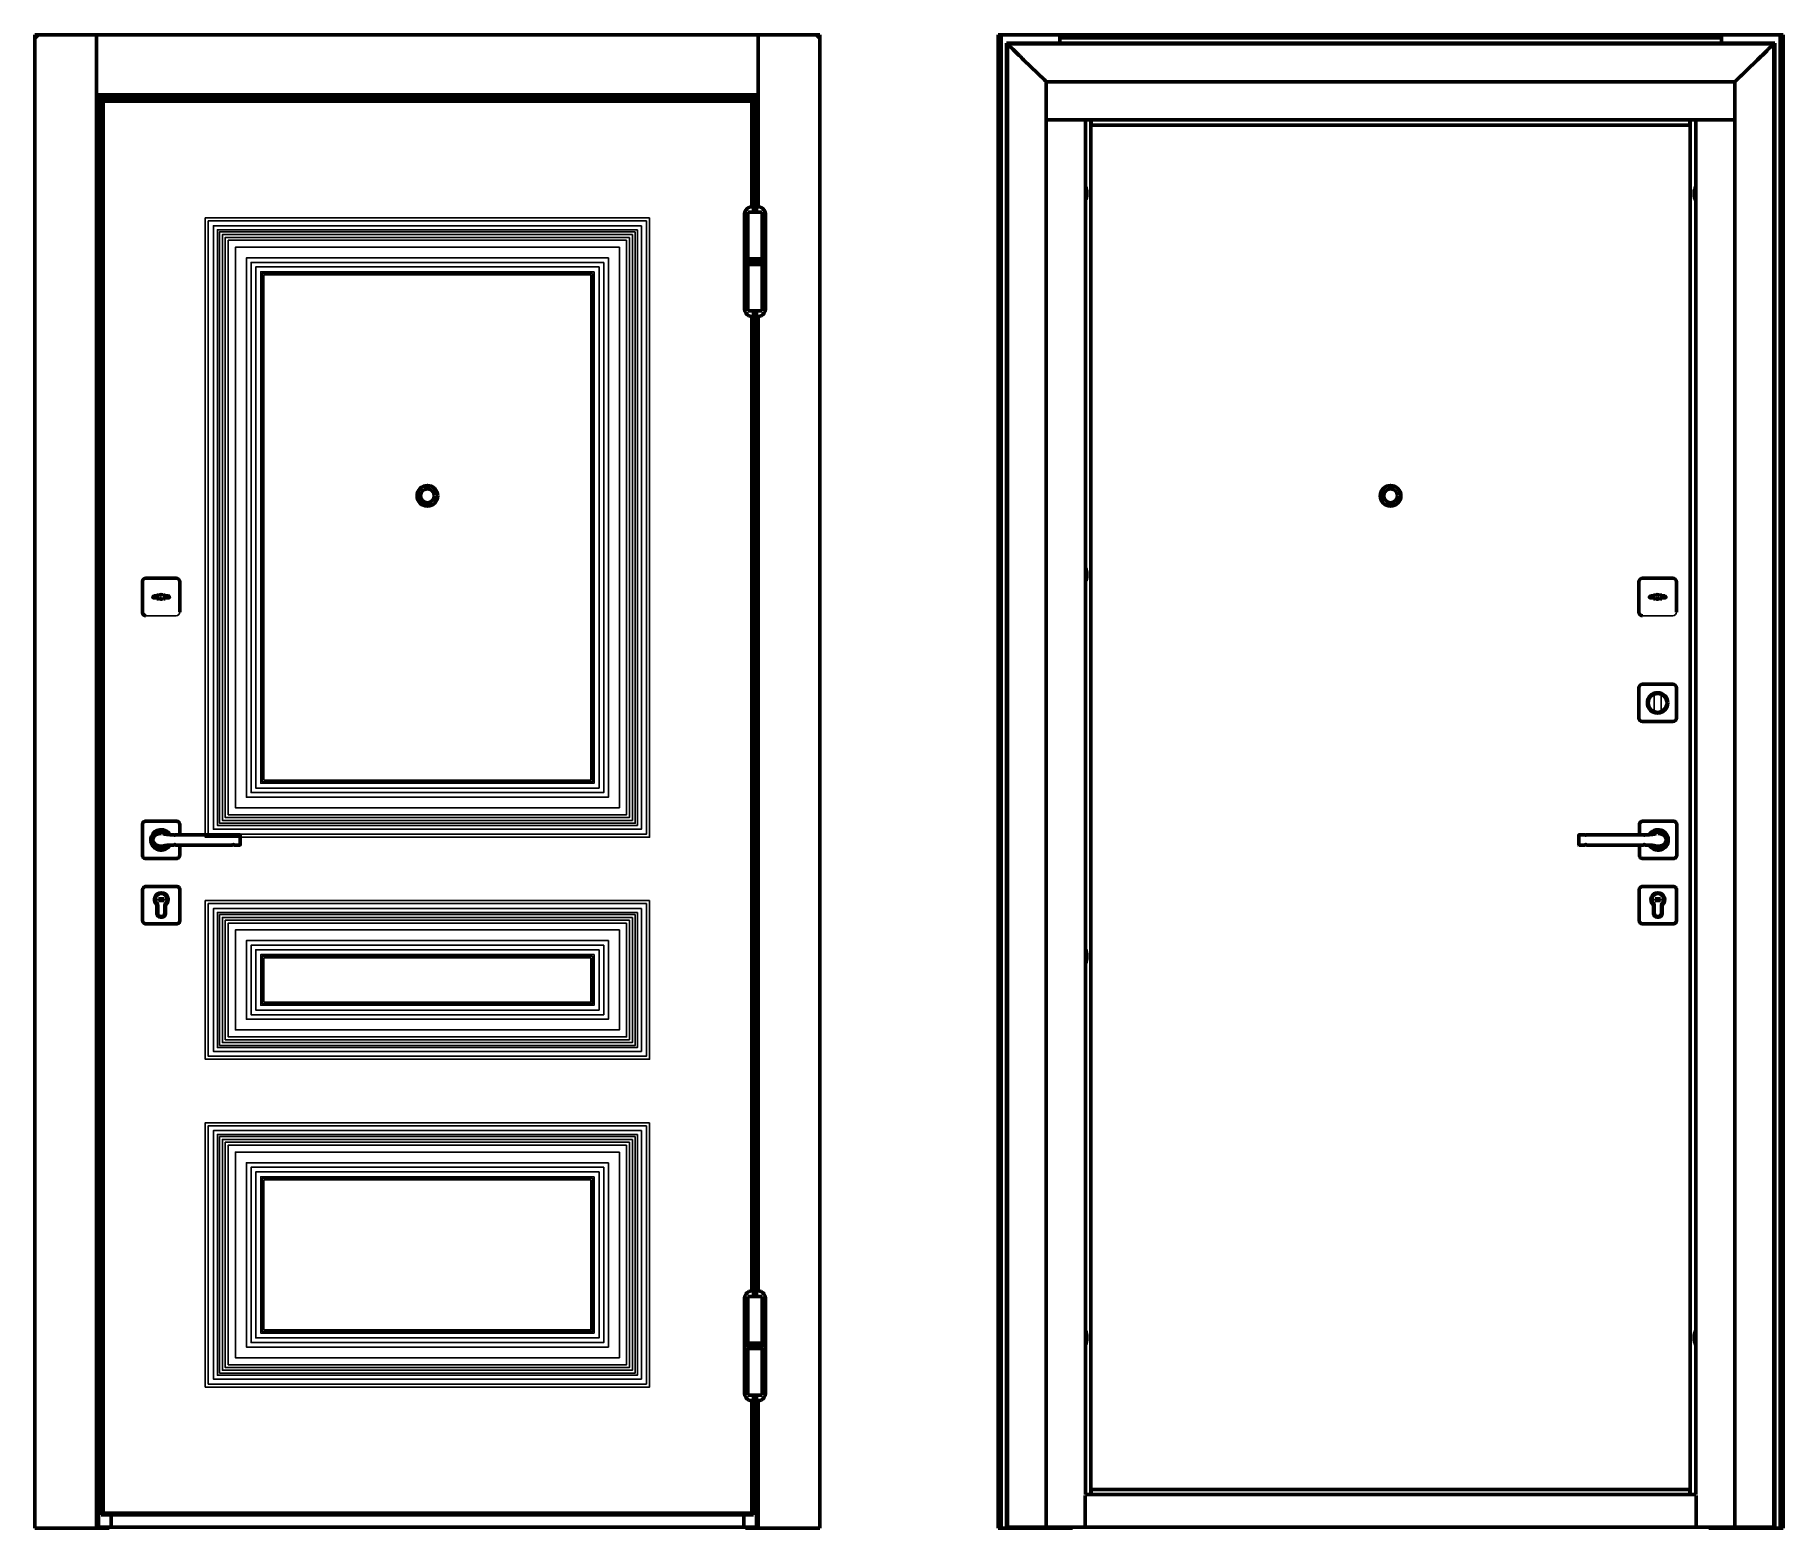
# Model space of a CAD drawing. Header units: millimetres. Extents: x 0 to 2539, y 0 to 2170.
import ezdxf

# ---------------------------------------------------------------- set-up
doc = ezdxf.new("R2010")
doc.units = ezdxf.units.MM
doc.linetypes.add('K5LT_BASIC', pattern=[0])
doc.layers.add('Системный слой', color=7, linetype='Continuous')

# ---------------------------------------------------------------- blocks, each defined once
blk = doc.blocks.new('U5')
at = {"layer": 'Системный слой', "color": 150, "linetype": 'K5LT_BASIC', "lineweight": 60, "true_color": 0x0080ff}
for p, q in [((1426.58, -689.83), (1426.58, -698.69)), ((1436.43, -688.83), (1427.58, -688.83)), ((1437.43, -692.76), (1437.43, -689.83)), ((1435.01, -692.76), (1435.01, -692.76)), ((1435.01, -692.76), (1435.8, -692.76)), ((1436.21, -692.76), (1452.8, -692.76)), ((1453.21, -692.76), (1454.95, -692.76)), ((1455.01, -692.82), (1455.01, -695.7)), ((1427.58, -699.69), (1431.46, -699.69)), ((1431.46, -699.66), (1431.46, -699.69)), ((1431.46, -699.66), (1432.56, -699.66)), ((1431.46, -699.69), (1431.46, -699.69)), ((1431.51, -699.67), (1431.51, -699.66)), ((1432.51, -699.67), (1431.51, -699.67)), ((1432.51, -699.67), (1432.51, -699.66)), ((1432.56, -699.69), (1432.56, -699.66)), ((1432.56, -699.69), (1436.43, -699.69)), ((1432.56, -699.69), (1432.56, -699.69)), ((1435.01, -695.76), (1435.8, -695.76)), ((1436.21, -695.76), (1452.8, -695.76)), ((1437.43, -698.69), (1437.43, -695.76)), ((1453.21, -695.76), (1454.95, -695.76))]:
    blk.add_line(p, q, dxfattribs=at)
for centre, radius, start, end in [((1432.01, -694.26), 2.97, 30.5345, 329.4655), ((1432.01, -694.26), 2.95, 30.7858, 329.2142), ((1435.8, -692.82), 0.06, 16.6015, 90), ((1436.01, -692.76), 0.15, 196.6015, 343.3985), ((1436.01, -695.76), 0.15, 16.6015, 163.3985), ((1436.21, -692.82), 0.06, 90, 163.3985), ((1452.8, -692.82), 0.06, 16.6015, 90), ((1453.01, -692.76), 0.15, 196.6015, 343.3985), ((1453.01, -695.76), 0.15, 16.6015, 163.3985), ((1453.21, -692.82), 0.06, 90, 163.3985), ((1454.95, -692.82), 0.06, 0, 90), ((1435.8, -695.7), 0.06, 270, 343.3984), ((1436.21, -695.7), 0.06, 196.6016, 270), ((1452.8, -695.7), 0.06, 270, 343.3984), ((1453.21, -695.7), 0.06, 196.6016, 270), ((1454.95, -695.7), 0.06, 270, 0)]:
    blk.add_arc(centre, radius, start, end, dxfattribs=at)
for ratio, start_param, end_param in [(0.916667, 4.712389, 8.624715), (0.770833, 4.712389, 8.110711), (0.770833, 4.712389, 8.110711), (0.916667, 3.941656, 4.712389)]:
    blk.add_ellipse((1432.01, -694.26), major_axis=(-2.4, 0), ratio=ratio, start_param=start_param, end_param=end_param, dxfattribs=at)
for points, knots in [([(1426.58, -689.83), (1426.58, -689.79), (1426.58, -689.74), (1426.59, -689.66), (1426.6, -689.62), (1426.62, -689.54), (1426.63, -689.5), (1426.66, -689.42), (1426.68, -689.39), (1426.72, -689.31), (1426.74, -689.28), (1426.79, -689.21), (1426.82, -689.18), (1426.87, -689.12), (1426.9, -689.09), (1426.97, -689.03), (1427, -689.01), (1427.07, -688.96), (1427.11, -688.94), (1427.18, -688.91), (1427.22, -688.89), (1427.3, -688.87), (1427.34, -688.86), (1427.42, -688.84), (1427.46, -688.83), (1427.53, -688.83), (1427.55, -688.83), (1427.58, -688.83)], [0, 0, 0, 0, 5.792638, 5.792638, 11.619184, 11.619184, 17.446547, 17.446547, 23.222375, 23.222375, 29.003924, 29.003924, 34.833107, 34.833107, 40.631634, 40.631634, 46.436736, 46.436736, 52.265293, 52.265293, 58.041451, 58.041451, 63.812714, 63.812714, 69.643921, 69.643921, 73, 73, 73, 73]), ([(1436.43, -688.83), (1436.48, -688.83), (1436.52, -688.83), (1436.6, -688.84), (1436.64, -688.85), (1436.72, -688.87), (1436.76, -688.88), (1436.84, -688.91), (1436.88, -688.93), (1436.95, -688.97), (1436.98, -688.99), (1437.05, -689.04), (1437.08, -689.07), (1437.15, -689.12), (1437.17, -689.15), (1437.23, -689.22), (1437.25, -689.25), (1437.3, -689.32), (1437.32, -689.36), (1437.35, -689.43), (1437.37, -689.47), (1437.4, -689.55), (1437.41, -689.59), (1437.42, -689.67), (1437.43, -689.71), (1437.43, -689.78), (1437.43, -689.8), (1437.43, -689.83)], [0, 0, 0, 0, 5.792638, 5.792638, 11.619184, 11.619184, 17.446547, 17.446547, 23.222375, 23.222375, 29.003924, 29.003924, 34.833107, 34.833107, 40.631634, 40.631634, 46.436736, 46.436736, 52.265293, 52.265293, 58.041451, 58.041451, 63.812714, 63.812714, 69.643921, 69.643921, 73, 73, 73, 73]), ([(1435.01, -692.76), (1435.01, -692.76), (1435, -692.76), (1435, -692.76), (1435, -692.76), (1435, -692.76), (1435, -692.76), (1435, -692.76), (1435, -692.76), (1435, -692.76), (1434.99, -692.76), (1434.99, -692.76), (1434.98, -692.76), (1434.97, -692.76), (1434.96, -692.76), (1434.93, -692.76), (1434.91, -692.76), (1434.85, -692.76), (1434.81, -692.75), (1434.71, -692.75), (1434.65, -692.75), (1434.58, -692.75), (1434.57, -692.75), (1434.56, -692.75), (1434.55, -692.75), (1434.49, -692.74), (1434.43, -692.74), (1434.31, -692.74), (1434.24, -692.73), (1434.13, -692.72), (1434.08, -692.72), (1433.95, -692.71), (1433.86, -692.7), (1433.7, -692.68), (1433.63, -692.67), (1433.49, -692.65), (1433.43, -692.64), (1433.31, -692.63), (1433.25, -692.62), (1433.16, -692.6), (1433.12, -692.59), (1433.05, -692.58), (1433.03, -692.57), (1432.98, -692.56), (1432.97, -692.56), (1432.94, -692.55), (1432.93, -692.55), (1432.92, -692.54), (1432.92, -692.54), (1432.9, -692.54), (1432.9, -692.54), (1432.9, -692.54), (1432.9, -692.54), (1432.89, -692.54), (1432.89, -692.54), (1432.88, -692.53), (1432.88, -692.53), (1432.87, -692.53), (1432.87, -692.53), (1432.86, -692.53), (1432.85, -692.52), (1432.84, -692.52), (1432.83, -692.52), (1432.82, -692.51), (1432.8, -692.51), (1432.78, -692.51), (1432.76, -692.5), (1432.73, -692.49), (1432.71, -692.49), (1432.68, -692.48), (1432.66, -692.48), (1432.63, -692.47), (1432.63, -692.47), (1432.61, -692.47)], [0, 0, 0, 0, 0.00149, 0.00149, 0.00447, 0.00447, 0.010435, 0.010435, 0.022377, 0.022377, 0.046319, 0.046319, 0.094425, 0.094425, 0.191506, 0.191506, 0.388877, 0.388877, 0.79414, 0.79414, 1.390867, 1.390867, 1.493737, 1.493737, 1.576249, 1.576249, 2.126237, 2.126237, 2.894719, 2.894719, 3.414314, 3.414314, 4.465033, 4.465033, 5.515752, 5.515752, 6.566471, 6.566471, 7.644887, 7.644887, 8.677531, 8.677531, 9.672024, 9.672024, 10.584574, 10.584574, 11.415412, 11.415412, 12.24625, 12.24625, 12.420183, 12.420183, 12.54602, 12.54602, 12.671858, 12.671858, 12.797695, 12.797695, 12.923532, 12.923532, 13.04937, 13.04937, 13.175207, 13.175207, 13.301045, 13.301045, 13.53574, 13.53574, 13.770435, 13.770435, 14.00513, 14.00513, 14.193868, 14.193868, 14.193868, 14.193868]), ([(1427.58, -699.69), (1427.58, -699.69), (1427.58, -699.69), (1427.54, -699.68), (1427.49, -699.68), (1427.41, -699.67), (1427.37, -699.66), (1427.29, -699.64), (1427.25, -699.63), (1427.17, -699.6), (1427.13, -699.58), (1427.06, -699.54), (1427.03, -699.52), (1426.96, -699.47), (1426.93, -699.45), (1426.87, -699.39), (1426.84, -699.36), (1426.78, -699.29), (1426.76, -699.26), (1426.71, -699.19), (1426.69, -699.15), (1426.66, -699.08), (1426.64, -699.04), (1426.62, -698.96), (1426.6, -698.92), (1426.59, -698.84), (1426.58, -698.8), (1426.58, -698.73), (1426.58, -698.71), (1426.58, -698.69)], [0, 0, 0, 0, 0.000117, 0.000117, 5.792638, 5.792638, 11.619184, 11.619184, 17.446547, 17.446547, 23.222375, 23.222375, 29.003924, 29.003924, 34.833107, 34.833107, 40.631634, 40.631634, 46.436736, 46.436736, 52.265293, 52.265293, 58.041451, 58.041451, 63.812714, 63.812714, 69.643921, 69.643921, 73, 73, 73, 73]), ([(1435.01, -695.76), (1435.01, -695.76), (1435, -695.76), (1435, -695.76), (1435, -695.76), (1435, -695.76), (1435, -695.76), (1435, -695.76), (1435, -695.76), (1434.99, -695.76), (1434.99, -695.76), (1434.98, -695.76), (1434.97, -695.76), (1434.95, -695.76), (1434.94, -695.76), (1434.9, -695.76), (1434.87, -695.76), (1434.8, -695.76), (1434.74, -695.76), (1434.65, -695.76), (1434.61, -695.76), (1434.56, -695.77), (1434.55, -695.77), (1434.53, -695.77), (1434.53, -695.77), (1434.45, -695.77), (1434.38, -695.77), (1434.29, -695.78), (1434.29, -695.78), (1434.26, -695.78), (1434.25, -695.78), (1434.21, -695.79), (1434.18, -695.79), (1434.11, -695.79), (1434.08, -695.79), (1433.95, -695.81), (1433.86, -695.81), (1433.7, -695.83), (1433.63, -695.84), (1433.49, -695.86), (1433.43, -695.87), (1433.31, -695.89), (1433.25, -695.9), (1433.16, -695.91), (1433.12, -695.92), (1433.05, -695.94), (1433.03, -695.94), (1432.98, -695.95), (1432.97, -695.96), (1432.94, -695.96), (1432.93, -695.96), (1432.92, -695.97), (1432.92, -695.97), (1432.9, -695.97), (1432.9, -695.97), (1432.9, -695.97), (1432.9, -695.97), (1432.89, -695.98), (1432.89, -695.98), (1432.88, -695.98), (1432.88, -695.98), (1432.87, -695.98), (1432.87, -695.98), (1432.86, -695.99), (1432.85, -695.99), (1432.84, -695.99), (1432.83, -696), (1432.82, -696), (1432.8, -696), (1432.78, -696.01), (1432.76, -696.01), (1432.73, -696.02), (1432.71, -696.03), (1432.68, -696.03), (1432.66, -696.04), (1432.63, -696.04), (1432.63, -696.04), (1432.61, -696.05)], [0, 0, 0, 0, 0.004175, 0.004175, 0.00835, 0.00835, 0.0167, 0.0167, 0.0334, 0.0334, 0.0668, 0.0668, 0.133601, 0.133601, 0.267201, 0.267201, 0.534403, 0.534403, 1.045911, 1.045911, 1.494946, 1.494946, 1.577459, 1.577459, 1.642638, 1.642638, 2.41112, 2.41112, 2.516394, 2.516394, 2.670003, 2.670003, 2.977221, 2.977221, 3.415523, 3.415523, 4.466242, 4.466242, 5.516961, 5.516961, 6.56768, 6.56768, 7.646097, 7.646097, 8.678741, 8.678741, 9.673234, 9.673234, 10.585783, 10.585783, 11.416621, 11.416621, 12.247459, 12.247459, 12.421392, 12.421392, 12.547229, 12.547229, 12.673067, 12.673067, 12.798904, 12.798904, 12.924742, 12.924742, 13.050579, 13.050579, 13.176417, 13.176417, 13.302254, 13.302254, 13.536949, 13.536949, 13.771644, 13.771644, 14.00634, 14.00634, 14.195077, 14.195077, 14.195077, 14.195077]), ([(1437.43, -698.69), (1437.43, -698.73), (1437.43, -698.77), (1437.42, -698.85), (1437.41, -698.89), (1437.39, -698.97), (1437.38, -699.01), (1437.35, -699.09), (1437.33, -699.13), (1437.29, -699.2), (1437.27, -699.24), (1437.22, -699.3), (1437.19, -699.34), (1437.14, -699.4), (1437.11, -699.43), (1437.04, -699.48), (1437.01, -699.5), (1436.94, -699.55), (1436.9, -699.57), (1436.83, -699.61), (1436.79, -699.62), (1436.71, -699.65), (1436.67, -699.66), (1436.59, -699.67), (1436.55, -699.68), (1436.48, -699.68), (1436.46, -699.69), (1436.43, -699.69)], [0, 0, 0, 0, 5.792638, 5.792638, 11.619184, 11.619184, 17.446547, 17.446547, 23.222375, 23.222375, 29.003924, 29.003924, 34.833107, 34.833107, 40.631634, 40.631634, 46.436736, 46.436736, 52.265293, 52.265293, 58.041451, 58.041451, 63.812714, 63.812714, 69.643921, 69.643921, 73, 73, 73, 73])]:
    blk.add_open_spline(points, degree=3, knots=knots, dxfattribs=at)
blk = doc.blocks.new('U7')
at = {"layer": 'Системный слой', "color": 150, "linetype": 'K5LT_BASIC', "lineweight": 60, "true_color": 0x0080ff}
for p, q in [((1432.87, -711.38), (1431.27, -711.38)), ((1431.27, -711.38), (1431.27, -711.88)), ((1431.27, -711.88), (1432.87, -711.88)), ((1432.87, -711.88), (1432.87, -711.38))]:
    blk.add_line(p, q, dxfattribs=at)
blk = doc.blocks.new('U6')
at = {"layer": 'Системный слой', "color": 150, "linetype": 'K5LT_BASIC', "lineweight": 60, "true_color": 0x0080ff}
for p, q in [((1426.64, -708.8), (1426.64, -717.66)), ((1436.49, -707.8), (1427.64, -707.8)), ((1437.49, -717.66), (1437.49, -708.8)), ((1430.82, -713.13), (1430.82, -715.7)), ((1430.82, -715.7), (1430.82, -715.73)), ((1431.04, -713.12), (1431.04, -715.68)), ((1433.1, -715.68), (1433.1, -713.12)), ((1433.32, -715.7), (1433.32, -713.13)), ((1433.32, -715.73), (1433.32, -715.7)), ((1427.64, -718.66), (1431.52, -718.66)), ((1431.52, -718.63), (1431.52, -718.66)), ((1431.52, -718.63), (1432.62, -718.63)), ((1431.52, -718.66), (1431.52, -718.66)), ((1431.57, -718.64), (1431.57, -718.63)), ((1432.57, -718.64), (1431.57, -718.64)), ((1431.82, -716.7), (1432.32, -716.7)), ((1431.82, -716.73), (1432.32, -716.73)), ((1431.84, -716.48), (1432.3, -716.48)), ((1432.57, -718.64), (1432.57, -718.63)), ((1432.62, -718.66), (1432.62, -718.63)), ((1432.62, -718.66), (1436.49, -718.66)), ((1432.62, -718.66), (1432.62, -718.66))]:
    blk.add_line(p, q, dxfattribs=at)
for centre, radius, start, end in [((1432.07, -711.63), 2, 311.2306, 228.7694), ((1432.07, -711.62), 1.96, 309.6246, 230.3754), ((1432.07, -711.62), 1.74, 309.3469, 230.6531), ((1430.62, -713.29), 0.2, 0, 48.7694), ((1431.82, -715.7), 1, 180, 270), ((1431.82, -715.73), 1, 180, 270), ((1430.84, -713.12), 0.2, 359.9998, 50.6531), ((1431.84, -715.68), 0.8, 179.9998, 270), ((1432.3, -715.68), 0.8, 270, 0.0002), ((1432.32, -715.7), 1, 270, 0), ((1432.32, -715.73), 1, 270, 0), ((1433.3, -713.12), 0.2, 129.3469, 180.0002), ((1433.52, -713.29), 0.2, 131.2306, 180)]:
    blk.add_arc(centre, radius, start, end, dxfattribs=at)
for points in [[(1426.64, -708.8), (1426.64, -708.76), (1426.64, -708.72), (1426.65, -708.64), (1426.66, -708.6), (1426.68, -708.51), (1426.69, -708.47), (1426.72, -708.4), (1426.74, -708.36), (1426.78, -708.29), (1426.8, -708.25), (1426.85, -708.18), (1426.88, -708.15), (1426.93, -708.09), (1426.96, -708.06), (1427.03, -708.01), (1427.06, -707.98), (1427.13, -707.94), (1427.17, -707.92), (1427.24, -707.88), (1427.28, -707.87), (1427.36, -707.84), (1427.4, -707.83), (1427.48, -707.81), (1427.52, -707.81), (1427.59, -707.8), (1427.61, -707.8), (1427.64, -707.8)], [(1436.49, -707.8), (1436.54, -707.8), (1436.58, -707.81), (1436.66, -707.82), (1436.7, -707.82), (1436.78, -707.84), (1436.82, -707.86), (1436.9, -707.89), (1436.94, -707.9), (1437.01, -707.94), (1437.05, -707.97), (1437.11, -708.02), (1437.15, -708.04), (1437.21, -708.1), (1437.23, -708.13), (1437.29, -708.19), (1437.31, -708.23), (1437.36, -708.3), (1437.38, -708.33), (1437.41, -708.41), (1437.43, -708.45), (1437.46, -708.53), (1437.47, -708.57), (1437.48, -708.65), (1437.49, -708.69), (1437.49, -708.75), (1437.49, -708.78), (1437.49, -708.8)], [(1427.64, -718.66), (1427.6, -718.66), (1427.55, -718.66), (1427.47, -718.65), (1427.43, -718.64), (1427.35, -718.62), (1427.31, -718.61), (1427.23, -718.57), (1427.19, -718.56), (1427.12, -718.52), (1427.09, -718.5), (1427.02, -718.45), (1426.99, -718.42), (1426.93, -718.36), (1426.9, -718.33), (1426.84, -718.27), (1426.82, -718.24), (1426.77, -718.17), (1426.75, -718.13), (1426.72, -718.05), (1426.7, -718.02), (1426.68, -717.94), (1426.66, -717.9), (1426.65, -717.81), (1426.64, -717.77), (1426.64, -717.71), (1426.64, -717.68), (1426.64, -717.66)], [(1437.49, -717.66), (1437.49, -717.7), (1437.49, -717.74), (1437.48, -717.83), (1437.47, -717.87), (1437.45, -717.95), (1437.44, -717.99), (1437.41, -718.06), (1437.39, -718.1), (1437.35, -718.18), (1437.33, -718.21), (1437.28, -718.28), (1437.25, -718.31), (1437.2, -718.37), (1437.17, -718.4), (1437.1, -718.45), (1437.07, -718.48), (1437, -718.52), (1436.96, -718.54), (1436.89, -718.58), (1436.85, -718.6), (1436.77, -718.62), (1436.73, -718.63), (1436.65, -718.65), (1436.61, -718.65), (1436.54, -718.66), (1436.52, -718.66), (1436.49, -718.66)]]:
    blk.add_open_spline(points, degree=3, knots=[0, 0, 0, 0, 5.792638, 5.792638, 11.619184, 11.619184, 17.446547, 17.446547, 23.222375, 23.222375, 29.003924, 29.003924, 34.833107, 34.833107, 40.631634, 40.631634, 46.436736, 46.436736, 52.265293, 52.265293, 58.041451, 58.041451, 63.812714, 63.812714, 69.643921, 69.643921, 73, 73, 73, 73], dxfattribs=at)
at = {"layer": 'Системный слой'}
blk.add_blockref('U7', (0, 0), dxfattribs=at)

msp = doc.modelspace()

# ---------------------------------------------------------------- linework, layer by layer
at = {"color": 150, "true_color": 0x0080ff}
for p, q in [((161, 1325.8), (205.3, 1325.8)), ((2334.7, 1325.8), (2379, 1325.8))]:
    msp.add_line(p, q, dxfattribs=at)
at = {"color": 5}
for p, q in [((2351.8, 1210.9), (2351.8, 1187.1)), ((2361.8, 1210.9), (2361.8, 1187.1))]:
    msp.add_line(p, q, dxfattribs=at)
at = {"color": 150, "lineweight": 60, "true_color": 0x0080ff}
for centre in [(161, 1330.8), (2334.7, 1330.8)]:
    msp.add_arc(centre, 5, 180, 270, dxfattribs=at)
at = {"color": 150, "true_color": 0x0080ff}
for centre in [(205.3, 1330.8), (2379, 1330.8)]:
    msp.add_arc(centre, 5, 270, 0, dxfattribs=at)
at = {"layer": 'A-29', "color": 251, "true_color": 0x636466}
for points in [[(892.6, 1903.8), (247.4, 1903.8), (247.4, 1003.9), (892.6, 1003.9)], [(848.8, 1861.2), (291.2, 1861.2), (291.2, 1046.6), (848.8, 1046.6)], [(832.9, 1845.7), (307.1, 1845.7), (307.1, 1062), (832.9, 1062)], [(819.3, 1832.5), (320.7, 1832.5), (320.7, 1075.3), (819.3, 1075.3)], [(812.1, 1825.5), (327.9, 1825.5), (327.9, 1082.3), (812.1, 1082.3)], [(807.5, 1820.9), (332.5, 1820.9), (332.5, 1086.8), (807.5, 1086.8)], [(892.6, 911.7), (247.4, 911.7), (247.4, 681.2), (892.6, 681.2)], [(848.8, 869.1), (291.2, 869.1), (291.2, 723.9), (848.8, 723.9)], [(832.9, 853.6), (307.1, 853.6), (307.1, 739.4), (832.9, 739.4)], [(819.3, 840.3), (320.7, 840.3), (320.7, 752.6), (819.3, 752.6)], [(812.1, 833.3), (327.9, 833.3), (327.9, 759.6), (812.1, 759.6)], [(807.5, 828.8), (332.5, 828.8), (332.5, 764.1), (807.5, 764.1)], [(892.6, 589), (247.4, 589), (247.4, 204.9), (892.6, 204.9)], [(848.8, 546.4), (291.2, 546.4), (291.2, 247.5), (848.8, 247.5)], [(832.9, 530.9), (307.1, 530.9), (307.1, 263), (832.9, 263)], [(819.3, 517.6), (320.7, 517.6), (320.7, 276.3), (819.3, 276.3)], [(812.1, 510.6), (327.9, 510.6), (327.9, 283.3), (812.1, 283.3)], [(807.5, 506.1), (332.5, 506.1), (332.5, 287.8), (807.5, 287.8)]]:
    msp.add_lwpolyline(points, close=True, dxfattribs=at)
at = {"layer": 'A-29', "color": 12, "true_color": 0xcc0000}
for points in [[(888.2, 1899.5), (251.8, 1899.5), (251.8, 1008.2), (888.2, 1008.2)], [(880.8, 1892.3), (259.2, 1892.3), (259.2, 1015.4), (880.8, 1015.4)], [(875, 1886.7), (265, 1886.7), (265, 1021), (875, 1021)], [(826.1, 1839.1), (313.9, 1839.1), (313.9, 1068.7), (826.1, 1068.7)], [(888.2, 907.4), (251.8, 907.4), (251.8, 685.5), (888.2, 685.5)], [(880.8, 900.2), (259.2, 900.2), (259.2, 692.7), (880.8, 692.7)], [(875, 894.6), (265, 894.6), (265, 698.3), (875, 698.3)], [(826.1, 847), (313.9, 847), (313.9, 746), (826.1, 746)], [(888.2, 584.7), (251.8, 584.7), (251.8, 209.2), (888.2, 209.2)], [(880.8, 577.5), (259.2, 577.5), (259.2, 216.4), (880.8, 216.4)], [(875, 571.9), (265, 571.9), (265, 222), (875, 222)], [(826.1, 524.3), (313.9, 524.3), (313.9, 269.6), (826.1, 269.6)]]:
    msp.add_lwpolyline(points, close=True, dxfattribs=at)
at = {"layer": 'A-29', "color": 4}
for points in [[(871.9, 1883.6), (268.1, 1883.6), (268.1, 1024.1), (871.9, 1024.1)], [(867.7, 1879.5), (272.3, 1879.5), (272.3, 1028.2), (867.7, 1028.2)], [(863.5, 1875.4), (276.5, 1875.4), (276.5, 1032.3), (863.5, 1032.3)], [(859.3, 1871.3), (280.7, 1871.3), (280.7, 1036.4), (859.3, 1036.4)], [(871.9, 891.5), (268.1, 891.5), (268.1, 701.4), (871.9, 701.4)], [(867.7, 887.4), (272.3, 887.4), (272.3, 705.5), (867.7, 705.5)], [(863.5, 883.3), (276.5, 883.3), (276.5, 709.6), (863.5, 709.6)], [(859.3, 879.2), (280.7, 879.2), (280.7, 713.7), (859.3, 713.7)], [(871.9, 568.8), (268.1, 568.8), (268.1, 225.1), (871.9, 225.1)], [(867.7, 564.7), (272.3, 564.7), (272.3, 229.2), (867.7, 229.2)], [(863.5, 560.6), (276.5, 560.6), (276.5, 233.3), (863.5, 233.3)], [(859.3, 556.5), (280.7, 556.5), (280.7, 237.4), (859.3, 237.4)]]:
    msp.add_lwpolyline(points, close=True, dxfattribs=at)
at = {"layer": 'A-29', "color": 3}
for points in [[(809.8, 1823.2), (330.2, 1823.2), (330.2, 1084.5), (809.8, 1084.5)], [(809.8, 831.1), (330.2, 831.1), (330.2, 761.9), (809.8, 761.9)], [(809.8, 508.4), (330.2, 508.4), (330.2, 285.5), (809.8, 285.5)]]:
    msp.add_lwpolyline(points, close=True, dxfattribs=at)
at = {"layer": 'Системный слой', "color": 150, "linetype": 'K5LT_BASIC', "lineweight": 60, "true_color": 0x0080ff}
for p, q in [((1140, 2169.7), (0, 2169.7)), ((4.2, 2165.6), (0, 2169.7)), ((0, 2169.7), (0, 0)), ((4.2, 2165.6), (0, 2169.7)), ((1140, 2169.7), (0, 2169.7)), ((4.2, 2165.6), (0, 2169.7)), ((0, 2169.7), (0, 0)), ((4.2, 2165.6), (0, 2169.7)), ((89.5, 0), (89.5, 2169.7)), ((1050.5, 2169.7), (1050.5, 1919.7)), ((1135.8, 2165.6), (1140, 2169.7)), ((1135.8, 2165.6), (1140, 2169.7)), ((1135.8, 2165.6), (1140, 2169.7)), ((1135.8, 2165.6), (1140, 2169.7)), ((1140, 0), (1140, 2169.7)), ((1140, 0), (1140, 2169.7)), ((1398.9, 2169.7), (1398.9, 0)), ((1398.9, 2169.7), (1398.9, 0)), ((2538.9, 2169.7), (1398.9, 2169.7)), ((2538.9, 2169.7), (1398.9, 2169.7)), ((1403.2, 2169.7), (1403.2, 0)), ((1403.2, 2159.4), (1403.2, 0)), ((1488.4, 2157.9), (1488.4, 2169.7)), ((1488.4, 2165.6), (2449.5, 2165.6)), ((2449.5, 2157.9), (2449.5, 2169.7)), ((2534.7, 0), (2534.7, 2169.7)), ((2534.7, 0), (2534.7, 2159.4)), ((2538.9, 0), (2538.9, 2169.7)), ((2538.9, 0), (2538.9, 2169.7)), ((1412.3, 2156.6), (1411.1, 2157.9)), ((1411.1, 1.5), (1411.1, 2157.9)), ((1412.3, 2156.6), (1411.1, 2157.9)), ((1412.3, 2156.6), (1411.1, 2157.9)), ((1411.1, 1.5), (1411.1, 2157.9)), ((1412.3, 2156.6), (1411.1, 2157.9)), ((2526.8, 2157.9), (1411.1, 2157.9)), ((1412.3, 2156.6), (1411.1, 2157.9)), ((1412.3, 2156.6), (1411.1, 2157.9)), ((2526.8, 2157.9), (1411.1, 2157.9)), ((1412.3, 2156.6), (1411.1, 2157.9)), ((1412.3, 2156.6), (1411.1, 2157.9)), ((2468.9, 2157.9), (1411.1, 2157.9)), ((2468.9, 2157.9), (1411.1, 2157.9)), ((1414.2, 2154.8), (1412.3, 2156.6)), ((1412.3, 1.5), (1412.3, 2156.6)), ((1414.2, 2154.8), (1412.3, 2156.6)), ((1414.2, 2154.8), (1412.3, 2156.6)), ((1412.3, 1.5), (1412.3, 2156.6)), ((1414.2, 2154.8), (1412.3, 2156.6)), ((2525.6, 2156.6), (1412.3, 2156.6)), ((2525.6, 2156.6), (1412.3, 2156.6)), ((2468.9, 2156.6), (1412.3, 2156.6)), ((2468.9, 2156.6), (1412.3, 2156.6)), ((1420.8, 2148.4), (1414.2, 2154.8)), ((1420.8, 2148.4), (1414.2, 2154.8)), ((1420.8, 2148.4), (1414.2, 2154.8)), ((1420.8, 2148.4), (1414.2, 2154.8)), ((1422.6, 2146.7), (1420.8, 2148.4)), ((1422.6, 2146.7), (1420.8, 2148.4)), ((1422.6, 2146.7), (1420.8, 2148.4)), ((1422.6, 2146.7), (1420.8, 2148.4)), ((1429, 2140.4), (1422.6, 2146.7)), ((1429, 2140.4), (1422.6, 2146.7)), ((1429, 2140.4), (1422.6, 2146.7)), ((1429, 2140.4), (1422.6, 2146.7)), ((1430.8, 2138.7), (1429, 2140.4)), ((1430.8, 2138.7), (1429, 2140.4)), ((1430.8, 2138.7), (1429, 2140.4)), ((1430.8, 2138.7), (1429, 2140.4)), ((1435, 2134.5), (1430.8, 2138.7)), ((1435, 2134.5), (1430.8, 2138.7)), ((1435, 2134.5), (1430.8, 2138.7)), ((1435, 2134.5), (1430.8, 2138.7)), ((1435.9, 2133.7), (1435, 2134.5)), ((1435.9, 2133.7), (1435, 2134.5)), ((1435.9, 2133.7), (1435, 2134.5)), ((1435.9, 2133.7), (1435, 2134.5)), ((1466.2, 2104.2), (1435.9, 2133.7)), ((1466.2, 2104.2), (1435.9, 2133.7)), ((1466.2, 2104.2), (1435.9, 2133.7)), ((1467.1, 2103.4), (1435.9, 2133.7)), ((2468.9, 2101.5), (2502, 2133.7)), ((2471.7, 2104.2), (2502, 2133.7)), ((2471.7, 2104.2), (2502, 2133.7)), ((2471.7, 2104.2), (2502, 2133.7)), ((2471.7, 2104.2), (2502, 2133.7)), ((2471.7, 2104.2), (2502, 2133.7)), ((2502, 2133.7), (2502.9, 2134.5)), ((2502, 2133.7), (2502.9, 2134.5)), ((2502, 2133.7), (2502.9, 2134.5)), ((2502, 2133.7), (2502.9, 2134.5)), ((2502, 2133.7), (2502.9, 2134.5)), ((2502, 2133.7), (2502.9, 2134.5)), ((2502.9, 2134.5), (2507.1, 2138.7)), ((2507.1, 2138.7), (2502.9, 2134.5)), ((2502.9, 2134.5), (2507.1, 2138.7)), ((2502.9, 2134.5), (2507.1, 2138.7)), ((2507.1, 2138.7), (2502.9, 2134.5)), ((2502.9, 2134.5), (2507.1, 2138.7)), ((2507.1, 2138.7), (2508.9, 2140.4)), ((2507.1, 2138.7), (2508.9, 2140.4)), ((2507.1, 2138.7), (2508.9, 2140.4)), ((2507.1, 2138.7), (2508.9, 2140.4)), ((2507.1, 2138.7), (2508.9, 2140.4)), ((2507.1, 2138.7), (2508.9, 2140.4)), ((2508.9, 2140.4), (2515.3, 2146.7)), ((2508.9, 2140.4), (2515.3, 2146.7)), ((2508.9, 2140.4), (2515.3, 2146.7)), ((2508.9, 2140.4), (2515.3, 2146.7)), ((2508.9, 2140.4), (2515.3, 2146.7)), ((2508.9, 2140.4), (2515.3, 2146.7)), ((2515.3, 2146.7), (2517.1, 2148.4)), ((2515.3, 2146.7), (2517.1, 2148.4)), ((2515.3, 2146.7), (2517.1, 2148.4)), ((2515.3, 2146.7), (2517.1, 2148.4)), ((2515.3, 2146.7), (2517.1, 2148.4)), ((2515.3, 2146.7), (2517.1, 2148.4)), ((2517.1, 2148.4), (2526.8, 2157.9)), ((2517.1, 2148.4), (2523.7, 2154.8)), ((2523.7, 2154.8), (2517.1, 2148.4)), ((2517.1, 2148.4), (2523.7, 2154.8)), ((2517.1, 2148.4), (2523.7, 2154.8)), ((2523.7, 2154.8), (2517.1, 2148.4)), ((2525.6, 1.5), (2525.6, 2156.6)), ((2525.6, 1.5), (2525.6, 2156.6)), ((2525.6, 1.5), (2525.6, 2156.6)), ((2525.6, 1.5), (2525.6, 2156.6)), ((2526.8, 1.5), (2526.8, 2157.9)), ((2526.8, 1.5), (2526.8, 2157.9)), ((2526.8, 1.5), (2526.8, 2157.9)), ((2526.8, 1.5), (2526.8, 2157.9)), ((89.5, 0), (89.5, 2082.6)), ((89.5, 2082.6), (1050.5, 2082.6)), ((1050.5, 2082.6), (1050.5, 1919.7)), ((1467.1, 2103.4), (1466.2, 2104.2)), ((1467.1, 2103.4), (1466.2, 2104.2)), ((1467.1, 2103.4), (1466.2, 2104.2)), ((1467.1, 2103.4), (1466.2, 2104.2)), ((1468.9, 2101.5), (1467.1, 2103.4)), ((1468.9, 2101.5), (1467.1, 2103.4)), ((1468.9, 2101.5), (1467.1, 2103.4)), ((1468.9, 2101.5), (1467.1, 2103.4)), ((1468.9, 1.5), (1468.9, 2101.5)), ((1468.9, 1.5), (1468.9, 2101.5)), ((1468.9, 2101.5), (2468.9, 2101.5)), ((2468.9, 1.5), (2468.9, 2101.5)), ((2468.9, 1.5), (2468.9, 2101.5)), ((2468.9, 1.5), (2468.9, 2101.5)), ((2468.9, 1.5), (2468.9, 2101.5)), ((92.1, 1.5), (92.1, 2080)), ((93.5, 2078.7), (92.1, 2080)), ((92.1, 2080), (1047.9, 2080)), ((93.5, 2078.7), (92.1, 2080)), ((92.1, 1.5), (92.1, 2080)), ((93.5, 2078.7), (92.1, 2080)), ((92.1, 1.5), (92.1, 2080)), ((93.5, 2078.7), (92.1, 2080)), ((92.1, 2080), (1047.9, 2080)), ((93.5, 2078.7), (92.1, 2080)), ((92.1, 1.5), (92.1, 2080)), ((93.5, 2078.7), (92.1, 2080)), ((96.3, 2075.9), (93.5, 2078.7)), ((93.5, 2078.7), (96.3, 2075.9)), ((96.3, 2075.9), (93.5, 2078.7)), ((96.3, 2075.9), (93.5, 2078.7)), ((93.5, 2078.7), (96.3, 2075.9)), ((96.3, 2075.9), (93.5, 2078.7)), ((101.1, 2075.9), (96.3, 2075.9)), ((96.3, 19), (96.3, 2075.9)), ((101.1, 2075.9), (96.3, 2075.9)), ((96.3, 19), (96.3, 2075.9)), ((101.1, 2075.9), (101.2, 2075.9)), ((101.1, 2075.9), (101.2, 2075.9)), ((101.2, 2075.9), (1038.8, 2075.9)), ((101.2, 2075.9), (1038.8, 2075.9)), ((1038.8, 2075.9), (1038.9, 2075.9)), ((1038.8, 2075.9), (1038.9, 2075.9)), ((1043.7, 2075.9), (1038.9, 2075.9)), ((1043.7, 2075.9), (1038.9, 2075.9)), ((1043.7, 2075.9), (1046.5, 2078.7)), ((1043.7, 2075.9), (1046.5, 2078.7)), ((1043.7, 2075.9), (1046.5, 2078.7)), ((1043.7, 2075.9), (1046.5, 2078.7)), ((1043.7, 2075.9), (1043.7, 1912)), ((1043.7, 2075.9), (1043.7, 1912)), ((1046.5, 2078.7), (1047.9, 2080)), ((1046.5, 2078.7), (1047.9, 2080)), ((1046.5, 2078.7), (1047.9, 2080)), ((1046.5, 2078.7), (1047.9, 2080)), ((1047.9, 1912), (1047.9, 2080)), ((1047.9, 1912), (1047.9, 2080)), ((2468.9, 2046.2), (1468.9, 2046.2)), ((2412.1, 2046.2), (1525.8, 2046.2)), ((1525.8, 48.7), (1525.8, 2046.2)), ((1525.8, 48.7), (1525.8, 2046.2)), ((1533.7, 2046.2), (1533.7, 48.7)), ((1533.7, 2046.2), (1533.7, 48.7)), ((1534.2, 2040), (1534.2, 2046.2)), ((1534.2, 2040), (1534.2, 2046.2)), ((1534.2, 2040), (1534.2, 2038.7)), ((1534.2, 2040), (1534.2, 2038.7)), ((1534.2, 2038.7), (2403.7, 2038.7)), ((1534.2, 2038.7), (2403.7, 2038.7)), ((2403.7, 2046.2), (2403.7, 2040)), ((2403.7, 2046.2), (2403.7, 2040)), ((2403.7, 2038.7), (2403.7, 2040)), ((2403.7, 2038.7), (2403.7, 2040)), ((2404.2, 48.7), (2404.2, 2046.2)), ((2404.2, 48.7), (2404.2, 2046.2)), ((2412.1, 48.7), (2412.1, 2046.2)), ((2412.1, 48.7), (2412.1, 2046.2)), ((2412.1, 48.7), (2412.1, 2046.2)), ((2412.1, 48.7), (2412.1, 2046.2)), ((1525.8, 1949.2), (1525.8, 1940.6)), ((1525.8, 1949.2), (1525.8, 1940.6)), ((1525.8, 1940.6), (1525.8, 1929.2)), ((1525.8, 1940.6), (1525.8, 1929.2)), ((1527.9, 1940.2), (1527.9, 1938.2)), ((1527.9, 1940.2), (1527.9, 1938.2)), ((2410, 1940.2), (2410, 1938.2)), ((2410, 1940.2), (2410, 1938.2)), ((2412.1, 1929.2), (2412.1, 1949.2)), ((2412.1, 1929.2), (2412.1, 1949.2)), ((1030.5, 1771.2), (1030.5, 1909.5)), ((1035.3, 1844.4), (1035.3, 1912)), ((1035.3, 1912), (1056.3, 1912)), ((1035.3, 1844.4), (1035.3, 1912)), ((1035.3, 1912), (1056.3, 1912)), ((1056.3, 1844.4), (1056.3, 1912)), ((1056.3, 1844.4), (1056.3, 1912)), ((1061.1, 1771.2), (1061.1, 1909.5)), ((1061.1, 1771.2), (1061.1, 1909.5)), ((1035.8, 1844.4), (1035.3, 1843.9)), ((1035.3, 1844.4), (1056.3, 1844.4)), ((1035.8, 1844.4), (1035.3, 1843.9)), ((1035.3, 1844.4), (1056.3, 1844.4)), ((1050.7, 1843.9), (1035.3, 1843.9)), ((1035.3, 1843.9), (1035.3, 1838.3)), ((1050.7, 1843.9), (1035.3, 1843.9)), ((1035.3, 1843.9), (1035.3, 1838.3)), ((1035.3, 1838.3), (1035.8, 1836.7)), ((1050.7, 1838.3), (1035.3, 1838.3)), ((1035.3, 1838.3), (1035.8, 1836.7)), ((1050.7, 1838.3), (1035.3, 1838.3)), ((1035.3, 1836.2), (1056.2, 1836.2)), ((1035.3, 1836.2), (1035.3, 1768.6)), ((1035.3, 1836.2), (1056.2, 1836.2)), ((1035.3, 1836.2), (1035.3, 1768.6)), ((1050.5, 1836.7), (1035.8, 1836.7)), ((1050.5, 1836.7), (1035.8, 1836.7)), ((1036.3, 1836.7), (1036.3, 1836.2)), ((1036.3, 1836.7), (1036.3, 1836.2)), ((1055.8, 1836.7), (1050.5, 1836.7)), ((1055.8, 1836.7), (1050.5, 1836.7)), ((1056.3, 1843.9), (1050.7, 1843.9)), ((1056.3, 1843.9), (1050.7, 1843.9)), ((1056.3, 1838.3), (1050.7, 1838.3)), ((1056.3, 1838.3), (1050.7, 1838.3)), ((1055.3, 1836.7), (1055.3, 1836.2)), ((1055.3, 1836.7), (1055.3, 1836.2)), ((1055.8, 1844.4), (1056.3, 1843.9)), ((1055.8, 1844.4), (1056.3, 1843.9)), ((1056.3, 1838.3), (1055.8, 1836.7)), ((1056.3, 1838.3), (1055.8, 1836.7)), ((1056.2, 1836.2), (1056.2, 1768.6)), ((1056.2, 1836.2), (1056.2, 1768.6)), ((1056.3, 1843.9), (1056.3, 1838.3)), ((1056.3, 1843.9), (1056.3, 1838.3)), ((1056.2, 1768.6), (1035.3, 1768.6)), ((1056.2, 1768.6), (1035.3, 1768.6)), ((1043.7, 1768.6), (1043.7, 1758.4)), ((1043.7, 1768.6), (1043.7, 1758.4)), ((1043.7, 1758.4), (1043.7, 336.5)), ((1043.7, 1758.4), (1043.7, 336.5)), ((1047.9, 1758.4), (1047.9, 1768.6)), ((1047.9, 1758.4), (1047.9, 1768.6)), ((1047.9, 336.5), (1047.9, 1758.4)), ((1047.9, 336.5), (1047.9, 1758.4)), ((1050.5, 1760.9), (1050.5, 1758.4)), ((1050.5, 1760.9), (1050.5, 1758.4)), ((1050.5, 1758.4), (1050.5, 344.2)), ((1050.5, 1758.4), (1050.5, 344.2)), ((156, 1375.1), (156, 1330.8)), ((205.3, 1380.1), (161, 1380.1)), ((210.3, 1330.8), (210.3, 1375.1)), ((1525.8, 1395), (1525.8, 1386.4)), ((1525.8, 1395), (1525.8, 1386.4)), ((1525.8, 1386.4), (1525.8, 1375)), ((1525.8, 1386.4), (1525.8, 1375)), ((1527.9, 1386), (1527.9, 1384)), ((1527.9, 1386), (1527.9, 1384)), ((2329.7, 1375.1), (2329.7, 1330.8)), ((2379, 1380.1), (2334.7, 1380.1)), ((2384, 1330.8), (2384, 1375.1)), ((177.2, 1354.5), (172.7, 1354.5)), ((172.7, 1351.5), (177.2, 1351.5)), ((179.2, 1355.5), (177.2, 1355.5)), ((177.2, 1355.5), (177.2, 1354.5)), ((177.2, 1351.5), (177.2, 1350.5)), ((177.2, 1350.5), (179.2, 1350.5)), ((179.2, 1354.5), (179.2, 1355.5)), ((180, 1354.5), (179.2, 1354.5)), ((179.2, 1351.5), (180, 1351.5)), ((179.2, 1350.5), (179.2, 1351.5)), ((187.2, 1354.5), (186.3, 1354.5)), ((186.3, 1351.5), (187.2, 1351.5)), ((187.2, 1355.5), (187.2, 1354.5)), ((189.2, 1355.5), (187.2, 1355.5)), ((187.2, 1351.5), (187.2, 1350.5)), ((187.2, 1350.5), (189.2, 1350.5)), ((189.2, 1354.5), (189.2, 1355.5)), ((193.7, 1354.5), (189.2, 1354.5)), ((189.2, 1350.5), (189.2, 1351.5)), ((189.2, 1351.5), (193.7, 1351.5)), ((2350.8, 1354.5), (2346.3, 1354.5)), ((2346.3, 1351.5), (2350.8, 1351.5)), ((2352.8, 1355.5), (2350.8, 1355.5)), ((2350.8, 1355.5), (2350.8, 1354.5)), ((2350.8, 1351.5), (2350.8, 1350.5)), ((2350.8, 1350.5), (2352.8, 1350.5)), ((2352.8, 1354.5), (2352.8, 1355.5)), ((2353.7, 1354.5), (2352.8, 1354.5)), ((2352.8, 1351.5), (2353.7, 1351.5)), ((2352.8, 1350.5), (2352.8, 1351.5)), ((2360.8, 1354.5), (2360, 1354.5)), ((2360, 1351.5), (2360.8, 1351.5)), ((2360.8, 1355.5), (2360.8, 1354.5)), ((2362.8, 1355.5), (2360.8, 1355.5)), ((2360.8, 1351.5), (2360.8, 1350.5)), ((2360.8, 1350.5), (2362.8, 1350.5)), ((2362.8, 1354.5), (2362.8, 1355.5)), ((2367.3, 1354.5), (2362.8, 1354.5)), ((2362.8, 1350.5), (2362.8, 1351.5)), ((2362.8, 1351.5), (2367.3, 1351.5)), ((2329.7, 1221.1), (2329.7, 1176.9)), ((2379, 1226.1), (2334.7, 1226.1)), ((2384, 1176.9), (2384, 1221.1)), ((2334.7, 1171.9), (2354.1, 1171.9)), ((2354.1, 1172), (2354.1, 1171.9)), ((2354.1, 1172), (2359.6, 1172)), ((2354.1, 1171.9), (2354.1, 1171.9)), ((2354.3, 1171.9), (2354.3, 1172)), ((2359.3, 1171.9), (2354.3, 1171.9)), ((2359.3, 1171.9), (2359.3, 1172)), ((2359.6, 1171.9), (2359.6, 1172)), ((2359.6, 1171.9), (2379, 1171.9)), ((2359.6, 1171.9), (2359.6, 1171.9)), ((1525.8, 840.8), (1525.8, 832.2)), ((1525.8, 840.8), (1525.8, 832.2)), ((1525.8, 832.2), (1525.8, 820.8)), ((1525.8, 832.2), (1525.8, 820.8)), ((1527.9, 831.8), (1527.9, 829.8)), ((1527.9, 831.8), (1527.9, 829.8)), ((1030.5, 195.7), (1030.5, 334)), ((1030.5, 195.7), (1030.5, 334)), ((1030.5, 195.7), (1030.5, 334)), ((1035.3, 268.9), (1035.3, 336.5)), ((1035.3, 336.5), (1056.3, 336.5)), ((1035.3, 268.9), (1035.3, 336.5)), ((1035.3, 336.5), (1056.3, 336.5)), ((1056.3, 268.9), (1056.3, 336.5)), ((1056.3, 268.9), (1056.3, 336.5)), ((1061.1, 195.7), (1061.1, 334)), ((1061.1, 195.7), (1061.1, 334)), ((1525.8, 286.6), (1525.8, 278)), ((1525.8, 286.6), (1525.8, 278)), ((2412.1, 266.6), (2412.1, 286.6)), ((2412.1, 266.6), (2412.1, 286.6)), ((1035.3, 268.9), (1056.3, 268.9)), ((1035.8, 268.9), (1035.3, 268.4)), ((1035.3, 268.9), (1056.3, 268.9)), ((1035.8, 268.9), (1035.3, 268.4)), ((1050.7, 268.4), (1035.3, 268.4)), ((1035.3, 268.4), (1035.3, 262.8)), ((1050.7, 268.4), (1035.3, 268.4)), ((1035.3, 268.4), (1035.3, 262.8)), ((1035.3, 262.8), (1035.8, 261.2)), ((1050.7, 262.8), (1035.3, 262.8)), ((1035.3, 262.8), (1035.8, 261.2)), ((1050.7, 262.8), (1035.3, 262.8)), ((1035.3, 260.7), (1056.2, 260.7)), ((1035.3, 260.7), (1035.3, 193.1)), ((1035.3, 260.7), (1056.2, 260.7)), ((1035.3, 260.7), (1035.3, 199.2)), ((1050.5, 261.2), (1035.8, 261.2)), ((1050.5, 261.2), (1035.8, 261.2)), ((1036.3, 261.2), (1036.3, 260.7)), ((1036.3, 261.2), (1036.3, 260.7)), ((1055.8, 261.2), (1050.5, 261.2)), ((1055.8, 261.2), (1050.5, 261.2)), ((1056.3, 268.4), (1050.7, 268.4)), ((1056.3, 268.4), (1050.7, 268.4)), ((1056.3, 262.8), (1050.7, 262.8)), ((1056.3, 262.8), (1050.7, 262.8)), ((1055.3, 261.2), (1055.3, 260.7)), ((1055.3, 261.2), (1055.3, 260.7)), ((1055.8, 268.9), (1056.3, 268.4)), ((1055.8, 268.9), (1056.3, 268.4)), ((1056.3, 262.8), (1055.8, 261.2)), ((1056.3, 262.8), (1055.8, 261.2)), ((1056.2, 260.7), (1056.2, 193.1)), ((1056.2, 260.7), (1056.2, 193.1)), ((1056.3, 268.4), (1056.3, 262.8)), ((1056.3, 268.4), (1056.3, 262.8)), ((1525.8, 278), (1525.8, 266.6)), ((1525.8, 278), (1525.8, 266.6)), ((1527.9, 277.6), (1527.9, 275.6)), ((1527.9, 277.6), (1527.9, 275.6)), ((2410, 277.6), (2410, 275.6)), ((2410, 277.6), (2410, 275.6)), ((1056.2, 193.1), (1035.3, 193.1)), ((1056.2, 193.1), (1035.3, 193.1)), ((1043.7, 193.1), (1043.7, 19)), ((1043.7, 193.1), (1043.7, 19)), ((1047.9, 1.5), (1047.9, 193.1)), ((1047.9, 1.5), (1047.9, 193.1)), ((1050.5, 185.4), (1050.5, 0)), ((1050.5, 185.4), (1050.5, 0)), ((2403.7, 55.8), (1534.2, 55.8)), ((1534.2, 54.5), (1534.2, 55.8)), ((2403.7, 55.8), (1534.2, 55.8)), ((1534.2, 54.5), (1534.2, 55.8)), ((1534.2, 54.5), (1534.2, 48.7)), ((1534.2, 54.5), (1534.2, 48.7)), ((2403.7, 54.5), (2403.7, 55.8)), ((2403.7, 54.5), (2403.7, 55.8)), ((2403.7, 48.7), (2403.7, 54.5)), ((2403.7, 48.7), (2403.7, 54.5)), ((1525.3, 45.6), (1525.3, 47.4)), ((1525.3, 45.6), (1525.3, 47.4)), ((1525.3, 1.5), (1525.3, 45.6)), ((1525.3, 1.5), (1525.3, 45.6)), ((1525.8, 48.7), (2412.1, 48.7)), ((1525.8, 48.7), (2412.1, 48.7)), ((2412.6, 45.6), (2412.6, 47.4)), ((2412.6, 45.6), (2412.6, 47.4)), ((2412.6, 45.6), (2412.6, 1.5)), ((2412.6, 45.6), (2412.6, 1.5)), ((89.5, 1.5), (92.1, 1.5)), ((92.1, 1.5), (89.5, 1.5)), ((89.5, 1.5), (92.1, 1.5)), ((89.5, 1.5), (92.1, 1.5)), ((92.1, 1.5), (89.5, 1.5)), ((89.5, 1.5), (92.1, 1.5)), ((92.1, 1.5), (92.1, 0)), ((93.7, 1.5), (92.1, 1.5)), ((92.1, 1.5), (92.1, 0)), ((93.7, 1.5), (92.1, 1.5)), ((107.4, 1.5), (93.7, 1.5)), ((104.7, 1.5), (93.7, 1.5)), ((107.4, 1.5), (93.7, 1.5)), ((107.4, 1.5), (93.7, 1.5)), ((104.7, 1.5), (93.7, 1.5)), ((107.4, 1.5), (93.7, 1.5)), ((96.3, 19), (101.1, 19)), ((96.3, 19), (101.1, 19)), ((101.2, 19), (101.1, 19)), ((101.2, 19), (101.1, 19)), ((1038.8, 19), (101.2, 19)), ((1038.8, 19), (101.2, 19)), ((107.4, 1.5), (110.5, 1.5)), ((107.4, 1.5), (110.5, 1.5)), ((107.4, 1.5), (110.5, 1.5)), ((107.4, 1.5), (110.5, 1.5)), ((107.9, 1.5), (107.9, 0)), ((107.9, 1.5), (107.9, 0)), ((110.5, 19), (110.5, 1.5)), ((110.5, 19), (110.5, 1.5)), ((110.5, 1.5), (1029.5, 1.5)), ((110.5, 1.5), (1029.5, 1.5)), ((1029.5, 1.5), (1029.5, 19)), ((1029.5, 1.5), (1029.5, 19)), ((1032.6, 1.5), (1029.5, 1.5)), ((1032.6, 1.5), (1029.5, 1.5)), ((1032.1, 0), (1032.1, 1.5)), ((1032.1, 0), (1032.1, 1.5)), ((1032.6, 1.5), (1046.3, 1.5)), ((1032.6, 1.5), (1046.3, 1.5)), ((1035.3, 1.5), (1046.3, 1.5)), ((1035.3, 1.5), (1046.3, 1.5)), ((1038.9, 19), (1038.8, 19)), ((1038.9, 19), (1038.8, 19)), ((1038.9, 19), (1043.7, 19)), ((1038.9, 19), (1043.7, 19)), ((1046.3, 1.5), (1047.9, 1.5)), ((1046.3, 1.5), (1047.9, 1.5)), ((1050.5, 1.5), (1047.9, 1.5)), ((1047.9, 1.5), (1050.5, 1.5)), ((1047.9, 0), (1047.9, 1.5)), ((1050.5, 1.5), (1047.9, 1.5)), ((1047.9, 1.5), (1050.5, 1.5)), ((1047.9, 0), (1047.9, 1.5)), ((1140, 0), (1135.8, 0)), ((1140, 0), (1135.8, 0)), ((1411.1, 1.5), (1412.3, 1.5)), ((1411.1, 0), (1411.1, 1.5)), ((1411.1, 1.5), (1466.8, 1.5)), ((1411.1, 1.5), (1412.3, 1.5)), ((1411.1, 0), (1411.1, 1.5)), ((1411.1, 1.5), (1466.8, 1.5)), ((1466.8, 1.5), (1468.9, 1.5)), ((1466.8, 1.5), (1468.9, 1.5)), ((1472.1, 1.5), (1468.9, 1.5)), ((1468.9, 0), (1468.9, 1.5)), ((1472.1, 1.5), (1468.9, 1.5)), ((1468.9, 0), (1468.9, 1.5)), ((1472.1, 1.5), (1522.6, 1.5)), ((1472.1, 1.5), (1522.6, 1.5)), ((1506.8, 0), (1506.8, 1.5)), ((1506.8, 0), (1506.8, 1.5)), ((1525.3, 1.5), (1522.6, 1.5)), ((1525.3, 1.5), (1522.6, 1.5)), ((1525.3, 1.5), (2412.6, 1.5)), ((1525.3, 1.5), (2412.6, 1.5)), ((2412.6, 1.5), (2415.3, 1.5)), ((2412.6, 1.5), (2415.3, 1.5)), ((2412.6, 1.5), (2415.3, 1.5)), ((2412.6, 1.5), (2415.3, 1.5)), ((2465.8, 1.5), (2415.3, 1.5)), ((2465.8, 1.5), (2415.3, 1.5)), ((2465.8, 1.5), (2415.3, 1.5)), ((2465.8, 1.5), (2415.3, 1.5)), ((2431.1, 1.5), (2431.1, 0)), ((2431.1, 1.5), (2431.1, 0)), ((2465.8, 1.5), (2468.9, 1.5)), ((2465.8, 1.5), (2468.9, 1.5)), ((2465.8, 1.5), (2468.9, 1.5)), ((2465.8, 1.5), (2468.9, 1.5)), ((2468.9, 1.5), (2468.9, 0)), ((2471.1, 1.5), (2468.9, 1.5)), ((2468.9, 1.5), (2468.9, 0)), ((2471.1, 1.5), (2468.9, 1.5)), ((2526.8, 1.5), (2471.1, 1.5)), ((2526.8, 1.5), (2471.1, 1.5)), ((2526.8, 1.5), (2525.6, 1.5)), ((2526.8, 1.5), (2525.6, 1.5)), ((2526.8, 1.5), (2525.6, 1.5)), ((2526.8, 1.5), (2525.6, 1.5)), ((2526.8, 1.5), (2526.8, 0)), ((2526.8, 1.5), (2526.8, 0)), ((0, 0), (85.3, 0)), ((4.2, 0), (85.3, 0)), ((89.5, 0), (85.3, 0)), ((89.5, 0), (85.3, 0)), ((92.1, 0), (89.5, 0)), ((92.1, 0), (89.5, 0)), ((93.7, 0), (92.1, 0)), ((93.7, 0), (92.1, 0)), ((104.7, 0), (93.7, 0)), ((104.7, 0), (93.7, 0)), ((107.9, 0), (104.7, 0)), ((107.9, 0), (104.7, 0)), ((1032.1, 0), (1035.3, 0)), ((1032.1, 0), (1035.3, 0)), ((1035.3, 0), (1046.3, 0)), ((1035.3, 0), (1046.3, 0)), ((1046.3, 0), (1047.9, 0)), ((1046.3, 0), (1047.9, 0)), ((1047.9, 0), (1050.5, 0)), ((1047.9, 0), (1050.5, 0)), ((1054.7, 0), (1050.5, 0)), ((1054.7, 0), (1050.5, 0)), ((1054.7, 0), (1135.8, 0)), ((1054.7, 0), (1135.8, 0)), ((1403.2, 0), (1398.9, 0)), ((1403.2, 0), (1398.9, 0)), ((1411.1, 0), (1403.2, 0)), ((1411.1, 0), (1403.2, 0)), ((1411.1, 0), (1466.8, 0)), ((1411.1, 0), (1466.8, 0)), ((1466.8, 0), (1468.9, 0)), ((1466.8, 0), (1468.9, 0)), ((1468.9, 0), (1472.1, 0)), ((1468.9, 0), (1472.1, 0)), ((1472.1, 0), (1503.7, 0)), ((1472.1, 0), (1503.7, 0)), ((1503.7, 0), (1506.8, 0)), ((1503.7, 0), (1506.8, 0)), ((2434.2, 0), (2431.1, 0)), ((2434.2, 0), (2431.1, 0)), ((2465.8, 0), (2434.2, 0)), ((2465.8, 0), (2434.2, 0)), ((2468.9, 0), (2465.8, 0)), ((2468.9, 0), (2465.8, 0)), ((2471.1, 0), (2468.9, 0)), ((2471.1, 0), (2468.9, 0)), ((2526.8, 0), (2471.1, 0)), ((2526.8, 0), (2471.1, 0)), ((2534.7, 0), (2526.8, 0)), ((2534.7, 0), (2526.8, 0)), ((2534.7, 0), (2538.9, 0)), ((2534.7, 0), (2538.9, 0))]:
    msp.add_line(p, q, dxfattribs=at)
for points in [[(89.5, 2082.6), (1050.5, 2082.6)], [(1041.1, 1919.7), (1041.1, 2073.4), (98.9, 2073.4), (98.9, 21.5), (1041.1, 21.5), (1041.1, 185.4)], [(1041.1, 344.2), (1041.1, 1760.9)]]:
    msp.add_lwpolyline(points, dxfattribs=at)
for centre, radius in [((570, 1500), 15), ((570, 1500), 10), ((570, 1500), 10), ((1968.9, 1500), 15), ((1968.9, 1500), 10), ((1968.9, 1500), 10), ((2356.8, 1199), 14.8), ((2356.8, 1199), 14.8), ((2356.8, 1199), 13.7)]:
    msp.add_circle(centre, radius, dxfattribs=at)
for centre, radius, start, end in [((1506.9, 1940.2), 21.1, 0, 26.0002), ((1506.9, 1940.2), 21.1, 0, 26.0002), ((1506.9, 1938.2), 21.1, 333.9998, 0), ((1506.9, 1938.2), 21.1, 333.9998, 0), ((2431, 1940.2), 21.1, 153.9998, 180), ((2431, 1940.2), 21.1, 153.9998, 180), ((2431, 1938.2), 21.1, 180, 206.0002), ((2431, 1938.2), 21.1, 180, 206.0002), ((1041.1, 1909.5), 10.5, 113.5782, 180), ((1041.1, 1909.5), 10.5, 113.5782, 180), ((1041.1, 1909.5), 10.5, 90, 113.5782), ((1041.1, 1909.5), 10.5, 90, 113.5782), ((1050.5, 1909.5), 10.5, 66.4218, 90), ((1050.5, 1909.5), 10.5, 66.4218, 90), ((1050.5, 1909.5), 10.5, 0, 66.4218), ((1050.5, 1909.5), 10.5, 0, 66.4218), ((1041.1, 1771.2), 10.5, 180, 246.4218), ((1041.1, 1771.2), 10.5, 180, 246.4218), ((1041.1, 1771.2), 10.5, 246.4218, 270), ((1041.1, 1771.2), 10.5, 246.4218, 270), ((1050.5, 1771.2), 10.5, 270, 293.5782), ((1050.5, 1771.2), 10.5, 270, 293.5782), ((1050.5, 1771.2), 10.5, 293.5782, 0), ((1050.5, 1771.2), 10.5, 293.5782, 0), ((161, 1375.1), 5, 90, 180), ((205.3, 1375.1), 5, 0, 90), ((1506.9, 1386), 21.1, 0, 26.0002), ((1506.9, 1386), 21.1, 0, 26.0002), ((1506.9, 1384), 21.1, 333.9998, 0), ((1506.9, 1384), 21.1, 333.9998, 0), ((2334.7, 1375.1), 5, 90, 180), ((2379, 1375.1), 5, 0, 90), ((172.7, 1353), 1.5, 90, 270), ((183.2, 1353), 3.5, 25.3769, 154.6231), ((183.2, 1353), 3.5, 205.3769, 334.6231), ((193.7, 1353), 1.5, 270, 90), ((2346.3, 1353), 1.5, 90, 270), ((2356.8, 1353), 3.5, 25.3769, 154.6231), ((2356.8, 1353), 3.5, 205.3769, 334.6231), ((2367.3, 1353), 1.5, 270, 90), ((2334.7, 1221.1), 5, 90, 180), ((2379, 1221.1), 5, 0, 90), ((2334.7, 1176.9), 5, 180, 270), ((2379, 1176.9), 5, 270, 0), ((1506.9, 831.8), 21.1, 0, 26.0002), ((1506.9, 831.8), 21.1, 0, 26.0002), ((1506.9, 829.8), 21.1, 333.9998, 0), ((1506.9, 829.8), 21.1, 333.9998, 0), ((1041.1, 334), 10.5, 113.5782, 180), ((1041.1, 334), 10.5, 113.5782, 180), ((1041.1, 334), 10.5, 90, 113.5782), ((1050.5, 334), 10.5, 66.4218, 90), ((1050.5, 334), 10.5, 66.4218, 90), ((1050.5, 334), 10.5, 0, 66.4218), ((1050.5, 334), 10.5, 0, 66.4218), ((1506.9, 277.6), 21.1, 0, 26.0002), ((1506.9, 277.6), 21.1, 0, 26.0002), ((2431, 277.6), 21.1, 153.9998, 180), ((2431, 277.6), 21.1, 153.9998, 180), ((1506.9, 275.6), 21.1, 333.9998, 0), ((1506.9, 275.6), 21.1, 333.9998, 0), ((2431, 275.6), 21.1, 180, 206.0002), ((2431, 275.6), 21.1, 180, 206.0002), ((1041.1, 195.7), 10.5, 180, 246.4218), ((1041.1, 195.7), 10.5, 180, 246.4218), ((1041.1, 195.7), 10.5, 246.4218, 270), ((1041.1, 195.7), 10.5, 246.4218, 270), ((1050.5, 195.7), 10.5, 270, 293.5782), ((1050.5, 195.7), 10.5, 270, 293.5782), ((1050.5, 195.7), 10.5, 293.5782, 0), ((1050.5, 195.7), 10.5, 293.5782, 0)]:
    msp.add_arc(centre, radius, start, end, dxfattribs=at)

# ---------------------------------------------------------------- block references
at = {"layer": 'Системный слой', "yscale": 5, "zscale": 5}
for name, p, xscale in [('U5', (-6976.9, 4471.3), 5), ('U5', (9517.5, 4471.3), -5), ('U6', (-6976.9, 4471.3), 5), ('U6', (9517.5, 4471.3), -5)]:
    msp.add_blockref(name, p, dxfattribs=dict(at, xscale=xscale))

doc.saveas('drawing.dxf')
